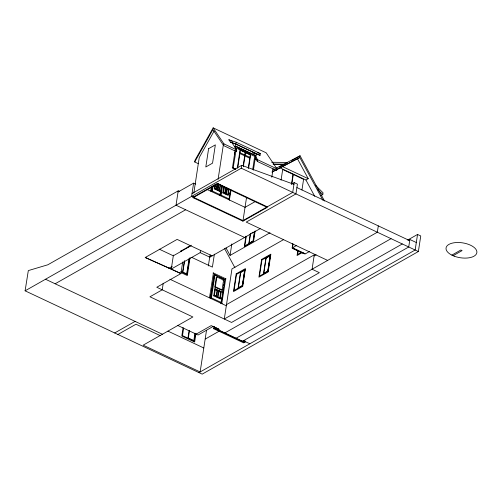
<?xml version="1.0" encoding="UTF-8"?>
<svg xmlns="http://www.w3.org/2000/svg" width="502" height="502" viewBox="0 0 502 502"><rect width="100%" height="100%" fill="white"/><g stroke="black" fill="none" stroke-linecap="round" stroke-linejoin="round"><path stroke-width="0.75" d="M216.494 297.153L217.573 290.093L214.831 288.801L213.745 295.86L216.494 297.153L216.557 296.575L214.341 295.414L216.557 296.575M220.177 298.885L221.256 291.825L218.514 290.532L217.429 297.592L220.177 298.885L220.24 298.307L218.025 297.146L220.24 298.307M407.63 240.075L417.538 234.453L420.758 235.965L418.373 251.521L202.187 374.141L25.1 290.821L28.325 270.591L47.847 264.78L178.223 190.835L179.603 191.482M163.244 283.197L162.228 289.823L149.96 296.782L192.875 316.969L143.158 345.169L200.129 371.969L206.491 330.404M178.223 190.835L176.02 205.218L244.574 237.471M173.416 255.091L171.282 269.041L180.921 273.577L182.69 262.006M180.99 250.887L181.14 251.345L180.733 251.157L191.231 245.202M198.252 163.639L194.732 161.983L194.996 160.257L213.155 127.859L266.185 152.815L276.935 168.816L276.671 170.548L257.388 161.468L255.669 158.908L256.434 153.882L235.545 144.055L230.424 142.122L228.849 139.776L236.21 142.242L260.318 153.587L260.049 155.313L255.223 153.694M195.724 184.14L193.609 183.142L191.582 196.395L243.006 220.591L292.716 192.398L294.21 182.615L297.429 184.127L295.929 193.91L246.225 222.104L327.63 260.406M193.101 197.725L217.379 183.958L267.196 207.401L242.918 221.169L193.101 197.725L193.333 196.182M193.81 193.094L199.244 157.559L214.116 131.028M184.322 261.36L182.502 272.536M182.81 272.184L184.692 260.594M186.706 274.017L189.059 258.662M186.876 274.594L189.511 258.223M190.07 257.582L187.315 275.56L180.996 272.586M183.092 327.542L181.799 335.995L194.657 342.044L195.949 333.592M183.625 328.258L182.496 335.631L194.148 341.115L195.278 333.742M212.139 255.869L177.124 239.398L145.222 257.495L171.282 269.041L200.185 252.644L200.536 250.322M189.072 330.868L187.943 338.241L194.105 341.14M210.589 191.136L211.329 187.095M189.461 330.655L188.332 338.041L193.822 340.626L194.952 333.24M211.549 189.863L211.781 188.357M211.317 191.369L212.202 186.744M211.511 191.262L212.44 186.757M211.731 191.362L212.308 191.036L213.13 185.658M215.333 184.824L214.787 188.388L216.644 189.379L216.531 189.932L214.285 188.877L214.931 184.642M215.496 184.203L214.837 188.526L214.285 188.877M216.237 189.066L216.996 184.077M218.088 179.321L223.403 144.557M216.531 189.932L217.397 184.284M232.031 142.875L236.756 149.91L236.492 151.642L223.635 145.593L223.898 143.861L213.155 127.859M218.677 184.102L217.799 189.806L219.656 190.798L219.543 191.35L217.297 190.296L218.27 183.939M218.734 184.184L217.849 189.944L217.297 190.296M219.248 190.484L220.121 184.78M219.543 191.35L220.516 185M208.361 265.922L209.761 256.779M200.185 252.644L209.823 257.181L210.181 254.872M222.486 185.941L221.075 195.159L220.497 195.485L219.838 195.178L220.196 192.875M220.127 195.623L221.551 186.298M219.838 195.178L220.416 194.851L221.828 185.633M220.497 195.485L221.909 186.267M224.206 186.706L223.334 192.41L225.191 193.402L225.078 193.954L222.832 192.9L223.804 186.543M224.268 186.788L223.384 192.548L222.832 192.9M214.385 254.156L212.402 267.108L191.833 257.426M224.783 193.088L225.655 187.384M225.078 193.954L226.076 187.635M209.472 297.843L213.419 272.988M229.063 189.022L228.09 195.372L225.844 194.318L226.816 187.961M226.352 193.828L228.203 194.82L226.352 193.828L227.111 188.834M227.28 188.206L226.396 193.967L225.844 194.318M210.394 298.169L214.159 274.726L217.642 276.364M210.564 298.351L211.43 297.862L214.956 274.814L224.871 279.476L221.344 302.524L220.478 303.013M227.795 194.506L228.667 188.802M235.036 147.35L235.545 144.055M234.359 154.07L234.591 152.539M260.049 155.313L235.946 143.974L236.21 142.242M235.174 150.111L232.482 167.712L235.375 169.074M235.413 148.579L235.84 146.239L255.687 155.582L253.384 170.165M214.806 287.094L216.299 277.299L216.883 276.972L223.578 280.122L222.079 289.918L221.501 290.244L214.806 287.094L215.383 286.761L216.883 276.972M233.116 168.17L235.99 150.769M236.216 149.27L236.448 147.77L254.721 156.367L252.77 169.13M229.169 197.148L229.401 195.642M229.634 194.136L229.866 192.63M228.316 199.463L229.188 198.974L230.594 189.756M229.401 199.878L231.108 189.875M229.659 200.103L229.596 199.765M216.111 296.243L216.983 290.539L217.573 290.093L214.831 288.801M237.44 167.712L240.044 149.784M237.678 168.17L239.912 153.568L244.719 155.827L243.188 165.817M239.925 152.79L240.42 150.249L245.227 152.508L244.731 155.049M245.61 341.787L243.702 342.866L213.645 328.728L214.003 326.4M214.636 326.752L214.398 328.302L244.455 342.439M219.794 297.981L220.667 292.277L221.256 291.825M25.1 290.821L241.286 168.201L241.726 165.321L293.946 184.347M220.842 303.082L221.376 300.717M221.608 299.211L221.953 296.952M222.185 295.446L222.417 293.946M222.643 292.44L223.453 287.169M223.685 285.663L223.911 284.157M224.143 282.651L224.375 281.145M221.777 303.528L225.737 278.786M222.06 303.766L221.972 303.415M243.357 166.72L245.001 155.959L249.808 158.224L248.277 168.214M245.014 155.187L245.509 152.646L250.316 154.905L249.82 157.446M270.007 232.771L230.06 255.424L231.817 243.941M248.597 168.132L250.661 154.616L239.63 149.583M242.918 221.169L246.582 197.223M245.917 236.16L244.311 246.658L253.56 241.412L255.167 230.914M257.388 161.468L257.651 159.743L255.932 157.182M238.055 288.311L240.521 272.197L244.957 269.687L236.505 274.406L234.039 290.52L242.491 285.801L244.957 269.687M246.275 236.423L244.825 245.886L253.24 241.148L254.652 231.667M244.888 269.656L242.491 285.801M250.366 233.468L248.81 243.658L253.24 241.148M250.561 233.625L249.092 243.232L253.046 240.991L254.514 231.384M244.982 340.726L244.744 342.276L214.687 328.139M271.808 177.269L273.107 168.772M263.494 273.891L265.96 257.771L270.39 255.261L261.937 259.98L259.478 276.1L267.924 271.375L270.39 255.261M281.064 180.174L282.695 169.507L293.005 174.357L291.493 184.265M270.321 255.229L267.924 271.375M291.875 183.632L293.275 174.483L303.584 179.333L301.953 190.007M309.634 251.408L305.009 254.031L292.151 247.982L292.848 243.426M292.591 247.003L292.942 244.719M297.893 250.128L297.065 255.537L301.689 252.914M298.213 250.623L297.623 254.458L301.495 252.268M304.927 253.623L292.471 247.762M320.753 195.711L322.786 194.556L323.05 192.831L315.432 185.213M378.307 225.881L377.341 232.219L224.287 319.021L231.962 268.896L283.68 239.561M416.309 242.522L409.877 239.498L408.728 246.984L242.259 341.404M417.538 234.453L415.16 250.009L198.974 372.628M194.732 161.983L212.886 129.591L223.635 145.593M178.053 191.965L193.609 183.142M232.25 167.844L233.348 168.038M192.021 193.515L241.726 165.321M193.188 197.154L217.466 183.381L267.284 206.824M55.151 283.781L185.665 209.754M291.913 160.408L300.07 155.777L324.543 201.064M272.04 172.155L299.807 157.509L322.911 200.26M255.141 201.609L245.039 207.339L206.993 189.442M291.53 184.134L294.21 182.615M280.21 167.913L305.925 180.011L308.234 178.699L297.498 158.82M187.516 247.467L187.968 247.21M190.98 245.767L173.309 255.788L159.216 249.155M168.873 268.306L172.224 266.405M251.878 232.878L253.196 232.131M209.823 257.181L260.13 228.648M213.181 273.383L213.149 272.862L226.007 278.911L225.505 279.181M214.956 274.814L214.379 275.14L210.589 298.062M114.682 332.97L135.088 321.393M117.895 334.483L135.992 324.217L160.1 335.562M223.001 280.449L223.578 280.122M224.294 279.802L224.871 279.476M292.151 247.982L296.776 245.359M293.965 248.164L293.099 248.653L303.013 253.322L303.591 252.989M226.496 304.62L314.277 254.828L312.075 269.235L319.36 272.661L231.573 322.447L156.787 287.263L180.921 273.577L145.222 257.495M314.101 255.982L316.135 254.828M196.188 334.125L211.216 325.603L219.305 329.406L218.15 330.065M213.093 326.482L198.064 335.01L177.846 325.497M213.645 328.728L215.559 327.643M205.356 339.013L219.6 330.937M224.582 333.09L391.052 238.67M235.827 338.379L402.303 243.959M451.844 255.11L460.836 250.009L462.091 250.598L453.099 255.7M213.745 295.86L214.348 295.534L215.339 289.052L215.214 289.71L216.983 290.539M217.429 297.592L218.031 297.266L219.023 290.783L218.514 290.532M272.511 170.103L274.575 169.023M275.956 168.308L300.07 155.777M285.243 163.815L286.548 163.137M279.269 166.94L284.063 164.455L274.036 164.342M272.109 171.897L299.807 157.509M408.446 240.119L409.877 239.498M271.664 162.278L287.081 162.453M272.988 164.022L284.59 164.154M230.424 142.122L235.946 143.974M257.375 152.602L260.318 153.587M256.434 153.882L252.926 152.708L254.533 153.468M228.849 139.776L232.395 141.445M282.519 166.601L308.234 178.699M235.764 146.283L255.612 155.62M238.23 148.931L241.443 150.399M246.884 152.959L249.626 154.29M223.898 143.861L236.756 149.91M255.669 158.908L257.08 159.58M257.651 159.743L276.935 168.816M240.044 152.727L244.844 154.986M245.133 155.118L249.933 157.377M296.902 187.572L409.701 240.646M241.286 168.201L418.373 251.521M233.192 168.126L235.796 169.35M216.644 189.379L214.787 188.388M219.656 190.798L217.799 189.806M225.191 193.402L223.334 192.41M212.308 191.036L220.416 194.851M221.075 195.159L229.188 198.974M187.34 247.147L187.698 247.624L187.296 247.436M219.035 277.022L224.601 279.639M215.383 286.761L222.079 289.918M182.929 272.115L186.826 273.948M180.814 271.595L187.02 274.512M221.231 291.825L219.023 290.783L218.897 291.442L220.667 292.277M211.43 297.862L221.344 302.524M169.896 279.225L226.314 305.768M215.239 327.411L218.715 329.048M243.087 340.513L244.48 341.165M243.414 340.751L249.845 343.776M167.932 331.119L203.799 347.993M45.506 279.244L162.41 334.25M317.86 189.637L322.786 194.556M305.925 180.011L314.71 196.269M226.038 247.975L230.06 255.424M224.651 248.716L234.942 267.761M208.606 148.686L205.807 166.978L212.553 163.156L215.352 144.865L208.606 148.686M236.197 273.822L233.48 291.606L242.73 286.36L245.447 268.576L236.197 273.822M240.69 272.523L238.368 287.715L242.322 285.475L244.643 270.283L240.69 272.523M261.636 259.396L258.913 277.179L268.162 271.933L270.885 254.15L261.636 259.396M266.129 258.097L263.801 273.289L267.754 271.049L270.076 255.857L266.129 258.097M454.153 256.145L450.884 254.608A15.581 7.53 8.7 0 1 455.734 242.579A15.581 7.53 8.7 0 1 476.881 252.531A15.581 7.53 8.7 0 1 454.153 256.145"/></g></svg>
